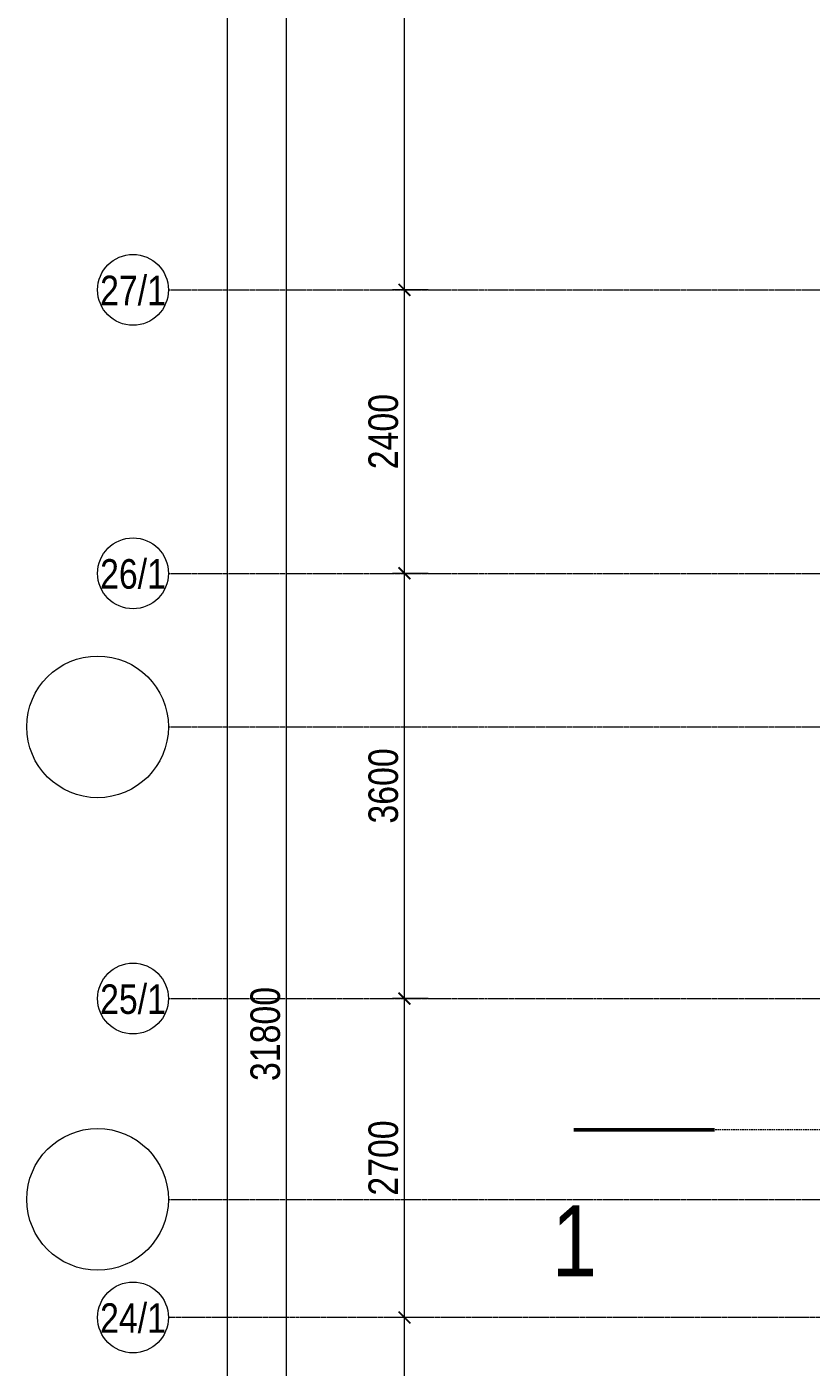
# Model space of a CAD drawing. Header units: millimetres. Extents: x -65509 to 912790, y 446 to 713294.
# Drawn here: x 110242 to 116889, y 377056 to 388404 of the extents above; entities that cross this region are included whole.
import ezdxf
from ezdxf.enums import TextEntityAlignment as Align

# ---------------------------------------------------------------- set-up
doc = ezdxf.new("R2010")
doc.units = ezdxf.units.MM
doc.linetypes.add('CENTER2', pattern=[28.575, 19.05, -3.175, 3.175, -3.175])
doc.linetypes.add('DASHED', pattern=[19.05, 12.7, -6.35])
doc.layers.get('Defpoints').update_dxf_attribs({"color": 250})
doc.layers.add('АР_Делит', color=250, linetype='Continuous', lineweight=0, plot=False)
for name, color, linetype, lineweight in [('АР_Разрезы марка', 7, 'Continuous', 13), ('РД_Оси_100', 250, 'Continuous', 0), ('РД_Оси_размер', 250, 'Continuous', 0)]:
    doc.layers.add(name, color=color, linetype=linetype, lineweight=lineweight)
doc.styles.add('style1', font='ARIALN.TTF')
doc.styles.add('ккк', font='isocpeur.ttf', dxfattribs={"width": 0.85, "oblique": 15})
doc.dimstyles.new('Dim100_ареал', dxfattribs={"dimscale": 100, "dimtxt": 2.5, "dimasz": 1, "dimexe": 1, "dimexo": 1, "dimgap": 0.5, "dimtad": 1, "dimzin": 12, "dimdsep": 46, "dimtxsty": 'style1', "dimblk": 'ARCHTICK', "dimcen": 1, "dimdle": 1, "dimclrd": 256, "dimclre": 256, "dimaunit": 1, "dimadec": 0, "dimazin": 3, "dimtfac": 1, "dimtmove": 1, "dimatfit": 3, "dimldrblk": 'OPEN30', "dimfxl": 4, "dimfxlon": 1, "dimtolj": 1, "dimtzin": 0, "dimlwd": 9, "dimlwe": 9, "dimarcsym": 0})

# ---------------------------------------------------------------- blocks, each defined once
blk = doc.blocks.new('A-iden')
at = {"linetype": 'Continuous', "lineweight": 5}
blk.add_circle((0, -4), 3, dxfattribs=at)
at = {"color": 0, "linetype": 'Continuous', "lineweight": 20, "style": 'ккк', "width": 0.85}
blk.add_attdef('ID', text='', height=8, dxfattribs=at).set_placement((0.31, -3.85), align=Align.MIDDLE_CENTER)
blk = doc.blocks.new('_ArchTick')
at = {"color": 0, "linetype": 'ByBlock', "const_width": 0.15}
blk.add_lwpolyline([(-0.5, -0.5), (0.5, 0.5)], dxfattribs=at)
blk = doc.blocks.new('*D245')
at = {"layer": 'Defpoints', "color": 0, "transparency": 16777216}
for p in [(-5455, 134700), (-2955, 134700), (-2955, 0)]:
    blk.add_point(p, dxfattribs=at)
at = {"layer": 'РД_Оси_размер', "color": 0, "lineweight": 5, "transparency": 16777216}
for p, q in [((-5255, 134700), (-5555, 134700)), ((-5455, -100), (-5455, 134800)), ((-5255, 0), (-5555, 0))]:
    blk.add_line(p, q, dxfattribs=at)
at = {"layer": 'РД_Оси_размер', "color": 0, "lineweight": 5, "transparency": 16777216, "xscale": 100, "yscale": 100, "zscale": 100}
for p, rotation in [((-5455, 134700), 90), ((-5455, 0), 270)]:
    blk.add_blockref('_ArchTick', p, dxfattribs=dict(at, rotation=rotation))
at = {"layer": 'РД_Оси_размер', "color": 0, "transparency": 16777216, "insert": (-5633, 67350), "char_height": 250, "attachment_point": 5, "rotation": 90, "style": 'style1'}
blk.add_mtext('\\A1;134700', dxfattribs=at)
blk = doc.blocks.new('_Open30')
at = {"color": 0, "linetype": 'ByBlock', "lineweight": -2}
for p, q in [((-1, 0.27), (0, 0)), ((0, 0), (-1, -0.27)), ((0, 0), (-1, 0))]:
    blk.add_line(p, q, dxfattribs=at)
blk = doc.blocks.new('*D266')
at = {"layer": 'Defpoints', "color": 0, "transparency": 16777216}
for p in [(-3955, 82200), (-2955, 82200), (-2955, 78900)]:
    blk.add_point(p, dxfattribs=at)
at = {"layer": 'РД_Оси_размер', "color": 0, "lineweight": 5, "transparency": 16777216}
for p, q in [((-3955, 78800), (-3955, 82300)), ((-3755, 82200), (-4055, 82200)), ((-3755, 78900), (-4055, 78900))]:
    blk.add_line(p, q, dxfattribs=at)
at = {"layer": 'РД_Оси_размер', "color": 0, "lineweight": 5, "transparency": 16777216, "xscale": 100, "yscale": 100, "zscale": 100}
for p, rotation in [((-3955, 82200), 90), ((-3955, 78900), 270)]:
    blk.add_blockref('_ArchTick', p, dxfattribs=dict(at, rotation=rotation))
at = {"layer": 'РД_Оси_размер', "color": 0, "transparency": 16777216, "insert": (-4133, 80550), "char_height": 250, "attachment_point": 5, "rotation": 90, "style": 'style1'}
blk.add_mtext('\\A1;3300', dxfattribs=at)
blk = doc.blocks.new('*D267')
at = {"layer": 'Defpoints', "color": 0, "transparency": 16777216}
for p in [(-3955, 84900), (-2955, 84900), (-2955, 82200)]:
    blk.add_point(p, dxfattribs=at)
at = {"layer": 'РД_Оси_размер', "color": 0, "lineweight": 5, "transparency": 16777216}
for p, q in [((-3955, 82100), (-3955, 85000)), ((-3755, 84900), (-4055, 84900)), ((-3755, 82200), (-4055, 82200))]:
    blk.add_line(p, q, dxfattribs=at)
at = {"layer": 'РД_Оси_размер', "color": 0, "lineweight": 5, "transparency": 16777216, "xscale": 100, "yscale": 100, "zscale": 100}
for p, rotation in [((-3955, 84900), 90), ((-3955, 82200), 270)]:
    blk.add_blockref('_ArchTick', p, dxfattribs=dict(at, rotation=rotation))
at = {"layer": 'РД_Оси_размер', "color": 0, "transparency": 16777216, "insert": (-4133, 83550), "char_height": 250, "attachment_point": 5, "rotation": 90, "style": 'style1'}
blk.add_mtext('\\A1;2700', dxfattribs=at)
blk = doc.blocks.new('*D268')
at = {"layer": 'Defpoints', "color": 0, "transparency": 16777216}
for p in [(-3955, 88500), (-2955, 88500), (-2955, 84900)]:
    blk.add_point(p, dxfattribs=at)
at = {"layer": 'РД_Оси_размер', "color": 0, "lineweight": 5, "transparency": 16777216}
for p, q in [((-3955, 84800), (-3955, 88600)), ((-3755, 88500), (-4055, 88500)), ((-3755, 84900), (-4055, 84900))]:
    blk.add_line(p, q, dxfattribs=at)
at = {"layer": 'РД_Оси_размер', "color": 0, "lineweight": 5, "transparency": 16777216, "xscale": 100, "yscale": 100, "zscale": 100}
for p, rotation in [((-3955, 88500), 90), ((-3955, 84900), 270)]:
    blk.add_blockref('_ArchTick', p, dxfattribs=dict(at, rotation=rotation))
at = {"layer": 'РД_Оси_размер', "color": 0, "transparency": 16777216, "insert": (-4133, 86700), "char_height": 250, "attachment_point": 5, "rotation": 90, "style": 'style1'}
blk.add_mtext('\\A1;3600', dxfattribs=at)
blk = doc.blocks.new('*D269')
at = {"layer": 'Defpoints', "color": 0, "transparency": 16777216}
for p in [(-3955, 90900), (-2955, 90900), (-2955, 88500)]:
    blk.add_point(p, dxfattribs=at)
at = {"layer": 'РД_Оси_размер', "color": 0, "lineweight": 5, "transparency": 16777216}
for p, q in [((-3755, 90900), (-4055, 90900)), ((-3955, 88400), (-3955, 91000)), ((-3755, 88500), (-4055, 88500))]:
    blk.add_line(p, q, dxfattribs=at)
at = {"layer": 'РД_Оси_размер', "color": 0, "lineweight": 5, "transparency": 16777216, "xscale": 100, "yscale": 100, "zscale": 100}
for p, rotation in [((-3955, 90900), 90), ((-3955, 88500), 270)]:
    blk.add_blockref('_ArchTick', p, dxfattribs=dict(at, rotation=rotation))
at = {"layer": 'РД_Оси_размер', "color": 0, "transparency": 16777216, "insert": (-4133, 89700), "char_height": 250, "attachment_point": 5, "rotation": 90, "style": 'style1'}
blk.add_mtext('\\A1;2400', dxfattribs=at)
blk = doc.blocks.new('*D270')
at = {"layer": 'Defpoints', "color": 0, "transparency": 16777216}
for p in [(-3955, 96300), (-2955, 96300), (-2955, 90900)]:
    blk.add_point(p, dxfattribs=at)
at = {"layer": 'РД_Оси_размер', "color": 0, "lineweight": 5, "transparency": 16777216}
for p, q in [((-3955, 90800), (-3955, 96400)), ((-3755, 96300), (-4055, 96300)), ((-3755, 90900), (-4055, 90900))]:
    blk.add_line(p, q, dxfattribs=at)
at = {"layer": 'РД_Оси_размер', "color": 0, "lineweight": 5, "transparency": 16777216, "xscale": 100, "yscale": 100, "zscale": 100}
for p, rotation in [((-3955, 96300), 90), ((-3955, 90900), 270)]:
    blk.add_blockref('_ArchTick', p, dxfattribs=dict(at, rotation=rotation))
at = {"layer": 'РД_Оси_размер', "color": 0, "transparency": 16777216, "insert": (-4133, 93600), "char_height": 250, "attachment_point": 5, "rotation": 90, "style": 'style1'}
blk.add_mtext('\\A1;5400', dxfattribs=at)
blk = doc.blocks.new('*D238')
at = {"layer": 'Defpoints', "color": 0, "transparency": 16777216}
for p in [(-4955, 100500), (-2955, 100500), (-2955, 68700)]:
    blk.add_point(p, dxfattribs=at)
at = {"layer": 'РД_Оси_размер', "color": 0, "lineweight": 5, "transparency": 16777216}
for p, q in [((-4955, 68600), (-4955, 100600)), ((-4755, 100500), (-5055, 100500)), ((-4755, 68700), (-5055, 68700))]:
    blk.add_line(p, q, dxfattribs=at)
at = {"layer": 'РД_Оси_размер', "color": 0, "lineweight": 5, "transparency": 16777216, "xscale": 100, "yscale": 100, "zscale": 100}
for p, rotation in [((-4955, 100500), 90), ((-4955, 68700), 270)]:
    blk.add_blockref('_ArchTick', p, dxfattribs=dict(at, rotation=rotation))
at = {"layer": 'РД_Оси_размер', "color": 0, "transparency": 16777216, "insert": (-5133, 84600), "char_height": 250, "attachment_point": 5, "rotation": 90, "style": 'style1'}
blk.add_mtext('\\A1;31800', dxfattribs=at)
blk = doc.blocks.new('СОШ_2200_АР_ОСИ_М100_28.05.24')
at = {"layer": 'АР_Делит', "linetype": 'CENTER2'}
for p, q in [((-5954.958, 87200), (47367.08, 87200)), ((-5954.958, 83200), (47367.08, 83200))]:
    blk.add_line(p, q, dxfattribs=at)
at = {"layer": 'АР_Делит'}
for centre in [(-6554.958, 87200), (-6554.958, 83200)]:
    blk.add_circle(centre, 600, dxfattribs=at)
at = {"layer": 'РД_Оси_100', "linetype": 'CENTER2'}
for p, q in [((-5954.958, 90900), (119910, 90900)), ((-5954.958, 88500), (119910, 88500)), ((-5954.958, 84900), (119910, 84900)), ((119910, 82200), (-5954.958, 82200))]:
    blk.add_line(p, q, dxfattribs=at)
at = {"layer": 'РД_Оси_100', "color": 0}
ref = blk.add_blockref('A-iden', (-6254.958, 91300), dxfattribs=dict(at, xscale=100, yscale=100, zscale=100))
ref.add_attrib('ID', '27/1', dxfattribs={"layer": '0', "linetype": 'Continuous', "height": 250, "style": 'style1'}).set_placement((-6254.958, 90900), align=Align.MIDDLE)
ref = blk.add_blockref('A-iden', (-6254.958, 88900), dxfattribs=dict(at, xscale=100, yscale=100, zscale=100))
ref.add_attrib('ID', '26/1', dxfattribs={"layer": '0', "linetype": 'Continuous', "height": 250, "style": 'style1'}).set_placement((-6254.958, 88500), align=Align.MIDDLE)
ref = blk.add_blockref('A-iden', (-6254.958, 85300), dxfattribs=dict(at, xscale=100, yscale=100, zscale=100))
ref.add_attrib('ID', '25/1', dxfattribs={"layer": '0', "linetype": 'Continuous', "height": 250, "style": 'style1'}).set_placement((-6254.958, 84900), align=Align.MIDDLE)
ref = blk.add_blockref('A-iden', (-6254.958, 82600), dxfattribs=dict(at, xscale=100, yscale=100, zscale=100))
ref.add_attrib('ID', '24/1', dxfattribs={"layer": '0', "linetype": 'Continuous', "height": 250, "style": 'style1'}).set_placement((-6254.958, 82200), align=Align.MIDDLE)
at = {"layer": 'РД_Оси_размер'}
for base, p1, p2, picture, middle in [((-5454.958, 134700), (-2954.958, 0), (-2954.958, 134700), '*D245', (-5632.601, 67350)), ((-4954.958, 100500), (-2954.958, 68700), (-2954.958, 100500), '*D238', (-5132.601, 84600)), ((-3954.958, 96300), (-2954.958, 90900), (-2954.958, 96300), '*D270', (-4132.601, 93600)), ((-3954.958, 90900), (-2954.958, 88500), (-2954.958, 90900), '*D269', (-4132.601, 89700)), ((-3954.958, 88500), (-2954.958, 84900), (-2954.958, 88500), '*D268', (-4132.601, 86700)), ((-3954.958, 84900), (-2954.958, 82200), (-2954.958, 84900), '*D267', (-4132.601, 83550)), ((-3954.958, 82200), (-2954.958, 78900), (-2954.958, 82200), '*D266', (-4132.601, 80550))]:
    dim = blk.add_linear_dim(base=base, p1=p1, p2=p2, angle=90, dimstyle='Dim100_ареал', dxfattribs=at)
    dim.commit()
    dim.dimension.update_dxf_attribs({"geometry": picture, "text_midpoint": middle})

msp = doc.modelspace()

# ---------------------------------------------------------------- linework, layer by layer
at = {"layer": 'АР_Разрезы марка', "linetype": 'DASHED', "lineweight": 0}
msp.add_line((235741.979, 379066.203), (114878.266, 379066.203), dxfattribs=at)
at = {"layer": 'АР_Разрезы марка'}
msp.add_lwpolyline([(115473.592, 379066.203, 0, 200, 0), (115473.592, 378621.935, 0, 0, 0), (115473.592, 377792.374, 0, 0, 0)], format="xyseb", dxfattribs=at)
at = {"layer": 'АР_Разрезы марка', "lineweight": 50}
msp.add_lwpolyline([(114878.266, 379066.203), (116068.917, 379066.203)], dxfattribs=at)

# ---------------------------------------------------------------- block references
at = {"layer": 'РД_Оси_100'}
msp.add_blockref('СОШ_2200_АР_ОСИ_М100_28.05.24', (117397.159, 295276.733), dxfattribs=at)

# ---------------------------------------------------------------- texts
at = {"layer": 'АР_Разрезы марка', "color": 7, "insert": (114882.535, 378125.237), "char_height": 600, "width": 1999.94, "attachment_point": 5, "style": 'style1'}
msp.add_mtext('1', dxfattribs=at)

doc.saveas('drawing.dxf')
